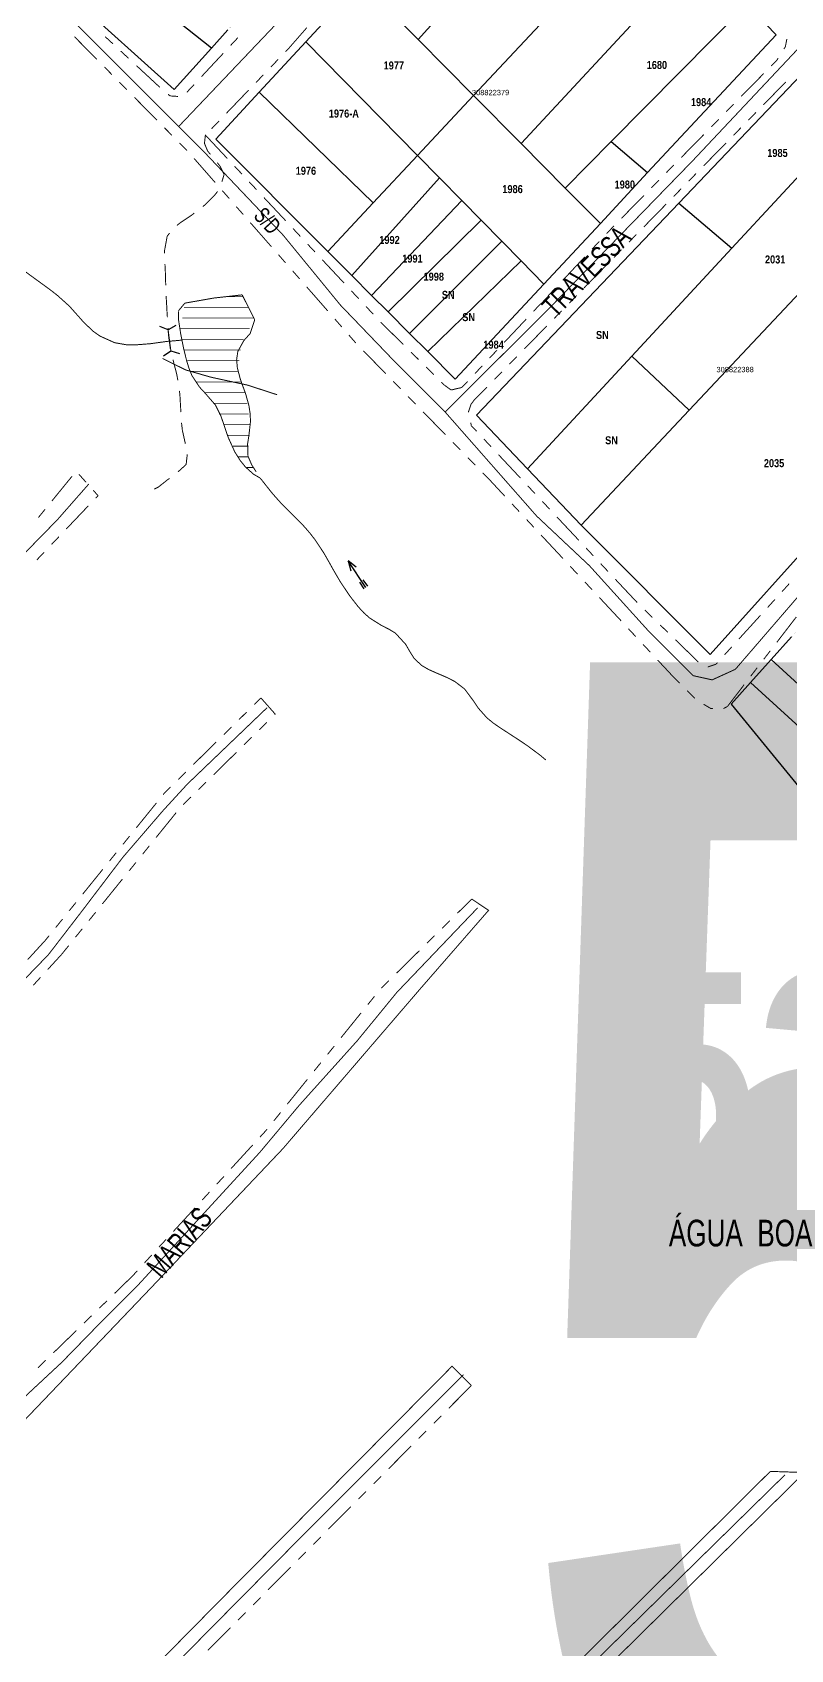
# Model space of a CAD drawing. Extents: x 204296 to 206006, y 4860262 to 4862155.
# Drawn here: x 205029.4 to 205171.4, y 4860893.6 to 4861196.7 of the extents above; entities that cross this region are included whole.
import ezdxf
from ezdxf.enums import TextEntityAlignment as Align

# ---------------------------------------------------------------- set-up
doc = ezdxf.new("R2010")
doc.units = 0
doc.header["$LTSCALE"] = 1.5
doc.header["$MEASUREMENT"] = 0
doc.linetypes.add('TRACO_15', pattern=[3, 2, -1])
doc.linetypes.add('TRACO_25', pattern=[8, 3, -1, 1, -1, 1, -1])
for name, color, linetype in [('CD-MALHA-LOTES', 40, 'CONTINUOUS'), ('CD_TXT_QUADRA', 7, 'CONTINUOUS'), ('HD-CURSO-PERENE', 170, 'CONTINUOUS'), ('HD-HACH-HIDROG', 160, 'CONTINUOUS'), ('HD-LAGOS-PERENE', 170, 'CONTINUOUS'), ('HD-TXT-PERENE', 170, 'CONTINUOUS'), ('LM-TXT-LSF', 7, 'CONTINUOUS'), ('RU-QUADRAS', 6, 'CONTINUOUS'), ('SV-CAMINHO-TRILHA', 20, 'CONTINUOUS'), ('SV-EIXO-RUA-N-PAV', 6, 'CONTINUOUS'), ('SV-ESTIVAS', 7, 'CONTINUOUS'), ('SV-RUA-NAO-PAV-S-GUIA-C-GUIA', 7, 'CONTINUOUS'), ('SV-TXT-RUA-N-PAV-S-GUIA-C-GUIA', 7, 'CONTINUOUS'), ('Th_NmrPot', 1, 'CONTINUOUS')]:
    doc.layers.add(name, color=color, linetype=linetype)
doc.styles.add('ARIAL', font='ARIAL.TTF')
doc.styles.add('MONOTXT', font='ARIAL.TTF', dxfattribs={"height": 0.2})
doc.styles.get("Standard").update_dxf_attribs({"font": 'swisscbo.ttf'})

# ---------------------------------------------------------------- blocks, each defined once
blk = doc.blocks.new('COD035', base_point=(204465.05, 4861666.86))
at = {"layer": 'HD-TXT-PERENE'}
for p, q in [((204465.05, 4861667.265731), (204466.55, 4861667.265731)), ((204465.05, 4861666.865731), (204471.05, 4861666.865731)), ((204465.05, 4861666.465731), (204466.55, 4861666.465731))]:
    blk.add_line(p, q, dxfattribs=at)
blk.add_lwpolyline([(204469.25, 4861666.265731), (204471.05, 4861666.865731), (204469.25, 4861667.465731)], dxfattribs=at)
blk = doc.blocks.new('*X3')
at = {"layer": 'HD-HACH-HIDROG', "const_width": 0.13}
for points in [[(205065.545425, 4861147.12791), (205068.866467, 4861147.127943)], [(205057.807296, 4861145.127799), (205069.875397, 4861145.12792)], [(205057.091508, 4861141.127726), (205070.099946, 4861141.127856)], [(205057.449402, 4861143.127763), (205070.884326, 4861143.127897)], [(205057.412775, 4861139.127696), (205068.991553, 4861139.127812)], [(205057.826068, 4861137.127667), (205068.393496, 4861137.127773)], [(205058.395021, 4861135.12764), (205068.148227, 4861135.127738)], [(205059.19347, 4861133.127615), (205067.931379, 4861133.127703)], [(205059.99192, 4861131.12759), (205068.596716, 4861131.127676)], [(205061.690404, 4861129.127574), (205069.262053, 4861129.12765)], [(205063.423557, 4861127.127558), (205069.680644, 4861127.127621)], [(205064.364307, 4861125.127535), (205069.899946, 4861125.12759)], [(205065.170657, 4861123.12751), (205070.119249, 4861123.127559)], [(205066.028842, 4861121.127486), (205070.06846, 4861121.127526)], [(205066.973, 4861119.127462), (205069.916642, 4861119.127491)], [(205067.917157, 4861117.127438), (205069.832661, 4861117.127458)], [(205069.551179, 4861115.127422), (205070.795004, 4861115.127434)]]:
    blk.add_lwpolyline(points, dxfattribs=at)
blk = doc.blocks.new('COD045', base_point=(203833.8, 4861169.23))
at = {"layer": 'SV-ESTIVAS'}
blk.add_lwpolyline([(203834.548538, 4861167.732924), (203833.8, 4861169.23), (203834.548538, 4861170.732924)], dxfattribs=at)

msp = doc.modelspace()

# ---------------------------------------------------------------- linework, layer by layer
at = {"layer": 'CD-MALHA-LOTES', "linetype": 'Continuous'}
for p, q in [((205145.36, 4861220.44), (205112.05, 4861184.84)), ((205062.93, 4861193.7), (205039.75, 4861212.16)), ((205120.95, 4861175.85), (205153.99, 4861211.47)), ((205033.6, 4861206.07), (205055.95, 4861185.99)), ((205090.99, 4861206.13), (205080.62, 4861194.9)), ((205090.99, 4861206.13), (205101.67, 4861195.34)), ((205101.67, 4861195.34), (205108.11, 4861202.48)), ((205163.21, 4861201.89), (205137.83, 4861176.21)), ((205168.7, 4861196.18), (205163.21, 4861201.89)), ((205062.93, 4861193.7), (205066.02, 4861197.12)), ((205080.62, 4861194.9), (205071.88, 4861185.44)), ((205080.62, 4861194.9), (205101.54, 4861173.61)), ((205112.05, 4861184.84), (205101.67, 4861195.34)), ((205144.65, 4861170.38), (205168.7, 4861196.18)), ((205055.95, 4861185.99), (205062.93, 4861193.7)), ((205174.75, 4861190.07), (205150.51, 4861164.69)), ((205071.88, 4861185.44), (205063.76, 4861176.66)), ((205071.88, 4861185.44), (205093.21, 4861164.7)), ((205101.54, 4861173.61), (205112.05, 4861184.84)), ((205112.05, 4861184.84), (205120.95, 4861175.85)), ((205160.42, 4861156.24), (205183.62, 4861181.31)), ((205063.76, 4861176.66), (205084.72, 4861155.63)), ((205093.21, 4861164.7), (205101.54, 4861173.61)), ((205105.66, 4861169.41), (205101.54, 4861173.61)), ((205120.95, 4861175.85), (205129.21, 4861167.5)), ((205129.21, 4861167.5), (205137.83, 4861176.21)), ((205137.83, 4861176.21), (205144.65, 4861170.38)), ((205105.66, 4861169.41), (205089.24, 4861151.1)), ((205109.81, 4861165.19), (205105.66, 4861169.41)), ((205135.79, 4861160.86), (205144.65, 4861170.38)), ((205084.72, 4861155.63), (205093.21, 4861164.7)), ((205109.81, 4861165.19), (205092.94, 4861147.39)), ((205113.44, 4861161.49), (205109.81, 4861165.19)), ((205150.51, 4861164.69), (205112.57, 4861124.96)), ((205129.21, 4861167.5), (205135.79, 4861160.86)), ((205150.51, 4861164.69), (205160.42, 4861156.24)), ((205113.44, 4861161.49), (205096.02, 4861144.3)), ((205117.31, 4861157.56), (205113.44, 4861161.49)), ((205125.21, 4861149.51), (205135.79, 4861160.86)), ((205084.72, 4861155.63), (205089.24, 4861151.1)), ((205117.31, 4861157.56), (205100.06, 4861140.25)), ((205120.96, 4861153.84), (205117.31, 4861157.56)), ((205141.71, 4861136.01), (205160.42, 4861156.24)), ((205120.96, 4861153.84), (205103.44, 4861136.86)), ((205125.21, 4861149.51), (205120.96, 4861153.84)), ((205089.24, 4861151.1), (205092.94, 4861147.39)), ((205108.6, 4861131.69), (205125.21, 4861149.51)), ((205092.94, 4861147.39), (205096.02, 4861144.3)), ((205152.41, 4861125.88), (205174.21, 4861149.07)), ((205096.02, 4861144.3), (205100.06, 4861140.25)), ((205100.06, 4861140.25), (205103.44, 4861136.86)), ((205103.44, 4861136.86), (205108.6, 4861131.69)), ((205122.16, 4861114.88), (205141.71, 4861136.01)), ((205152.41, 4861125.88), (205141.71, 4861136.01)), ((205132.18, 4861104.35), (205152.41, 4861125.88)), ((205156.36, 4861080.07), (205197.72, 4861126.14)), ((205112.57, 4861124.96), (205122.16, 4861114.88)), ((205122.16, 4861114.88), (205132.18, 4861104.35)), ((205132.18, 4861104.35), (205132.75, 4861103.75)), ((205132.75, 4861103.75), (205156.36, 4861080.07)), ((205171.61, 4861083.4), (205167.79, 4861079.15)), ((205167.79, 4861079.15), (205163.9, 4861074.83)), ((205167.79, 4861079.15), (205188.92, 4861059.8)), ((205163.9, 4861074.83), (205160.27, 4861070.8)), ((205163.9, 4861074.83), (205184.92, 4861055.68)), ((205160.27, 4861070.8), (205178.23, 4861048.81))]:
    msp.add_line(p, q, dxfattribs=at)
at = {"layer": 'HD-CURSO-PERENE', "const_width": 0.18, "flags": 128}
for points in [[(205057.44, 4861139), (205054.55, 4861138.75), (205053.04, 4861138.54), (205051.52, 4861138.33), (205048.5, 4861138.09), (205046.99, 4861138.13), (205044.78, 4861138.52), (205042.04, 4861139.76), (205040.8, 4861140.64), (205039.03, 4861142.31), (205038.04, 4861143.43), (205036.29, 4861145.39), (205034.06, 4861147.39), (205032.88, 4861148.31), (205031.66, 4861149.21), (205030.17, 4861150.29), (205027.75, 4861152.06)], [(205072.08, 4861113.13), (205073.46, 4861111.38), (205074.4, 4861110.2), (205076.26, 4861108.12), (205078.4, 4861106.02), (205079.47, 4861104.96), (205080.51, 4861103.84), (205081.48, 4861102.7), (205082.4, 4861101.51), (205083.98, 4861099.11), (205084.73, 4861097.81), (205085.46, 4861096.5), (205086.2, 4861095.19), (205087.16, 4861093.58), (205088.83, 4861091.09), (205090.43, 4861089.03), (205091.45, 4861087.92), (205092.57, 4861086.92), (205094.74, 4861085.56), (205096.11, 4861084.86), (205097.4, 4861084.09), (205099.34, 4861081.96), (205100.1, 4861080.63), (205100.9, 4861079.36), (205102.32, 4861078.02), (205103.62, 4861077.27), (205105.03, 4861076.64), (205107.16, 4861075.73), (205108.51, 4861075.03), (205110.34, 4861073.64), (205112.12, 4861071.25), (205112.96, 4861069.99), (205114.54, 4861068.21), (205115.7, 4861067.26), (205116.94, 4861066.4), (205118.92, 4861065.11), (205120.18, 4861064.3), (205122.01, 4861063.07), (205124.41, 4861061.29), (205125.57, 4861060.32)]]:
    msp.add_lwpolyline(points, dxfattribs=at)
at = {"layer": 'HD-LAGOS-PERENE', "const_width": 0.18, "flags": 128}
for points in [[(205057.95, 4861145.93), (205063.36, 4861146.88)], [(205063.36, 4861146.88), (205068.69, 4861147.48)], [(205068.69, 4861147.48), (205071.04, 4861142.82)], [(205072.08, 4861113.13), (205070.79, 4861113.89), (205069.26, 4861115.27), (205068.32, 4861116.44), (205067.3, 4861118.06), (205066.06, 4861120.8), (205065.2, 4861123.33), (205064.71, 4861124.76), (205063.67, 4861126.84), (205061.72, 4861129.09), (205060.69, 4861130.2), (205059.27, 4861132.37), (205058.7, 4861133.79), (205058.26, 4861135.23), (205057.75, 4861137.29), (205057.16, 4861140.24), (205056.77, 4861142.78), (205056.79, 4861144.54), (205057.95, 4861145.93)], [(205071.04, 4861142.82), (205070.18, 4861140.23), (205069, 4861138.91), (205067.87, 4861136.87), (205067.65, 4861135.36), (205067.78, 4861133.84), (205068.32, 4861131.74), (205069.34, 4861128.92), (205069.94, 4861126.78), (205070.17, 4861125.3), (205070.25, 4861123.79), (205069.94, 4861121.06), (205069.7, 4861119.54), (205069.78, 4861117.26), (205070.48, 4861115.62), (205071.31, 4861114.32)]]:
    msp.add_lwpolyline(points, dxfattribs=at)
at = {"layer": 'RU-QUADRAS', "linetype": 'Continuous', "const_width": 0.01}
for points in [[(205004.93, 4861231.82), (205022.66, 4861250.88), (205026.96, 4861255.5), (205031.67, 4861260.56), (205037.98, 4861267.35), (205043.46, 4861273.23), (205048.76, 4861278.93), (205056.92, 4861287.7), (205061.81, 4861292.95), (205067.29, 4861298.85), (205090.72, 4861275.71), (205115.22, 4861251.5), (205111.61, 4861247.52), (205106.76, 4861242.15), (205091.74, 4861225.55), (205086, 4861219.2), (205081.29, 4861214), (205070.54, 4861202.12), (205066.02, 4861197.12), (205062.93, 4861193.7), (205055.95, 4861185.99), (205033.6, 4861206.07), (205013.04, 4861224.53), (205004.93, 4861231.82)], [(205063.76, 4861176.66), (205071.88, 4861185.44), (205080.62, 4861194.9), (205090.99, 4861206.13), (205097.1, 4861212.74), (205124.37, 4861242.26), (205134.47, 4861231.76), (205145.36, 4861220.44), (205153.99, 4861211.47), (205163.21, 4861201.89), (205168.7, 4861196.18), (205144.65, 4861170.38), (205135.79, 4861160.86), (205125.21, 4861149.51), (205108.6, 4861131.69), (205103.44, 4861136.86), (205100.06, 4861140.25), (205096.02, 4861144.3), (205092.94, 4861147.39), (205089.24, 4861151.1), (205084.72, 4861155.63), (205063.76, 4861176.66)], [(205112.57, 4861124.96), (205150.51, 4861164.69), (205174.75, 4861190.07), (205183.62, 4861181.31), (205194.45, 4861170.61), (205201.12, 4861164.03), (205209.04, 4861156.2), (205217.34, 4861148.01), (205197.72, 4861126.14), (205156.36, 4861080.07), (205132.75, 4861103.75), (205132.18, 4861104.35), (205122.16, 4861114.88), (205112.57, 4861124.96)], [(205160.27, 4861070.8), (205163.9, 4861074.83), (205167.79, 4861079.15), (205171.61, 4861083.4), (205176.06, 4861088.35), (205191.08, 4861105.02), (205201.59, 4861116.71), (205222.64, 4861140.1), (205230.37, 4861132.68), (205240.68, 4861122.79), (205245.6, 4861118.07), (205255.05, 4861109), (205262.8, 4861101.56), (205267.7, 4861096.86), (205276.06, 4861088.84), (205254.26, 4861067.66), (205243.87, 4861057.56), (205211.64, 4861026.24), (205183.87, 4861054.4), (205183.77, 4861054.5), (205178.23, 4861048.81), (205160.27, 4861070.8)]]:
    msp.add_lwpolyline(points, close=True, dxfattribs=at)
at = {"layer": 'SV-CAMINHO-TRILHA', "linetype": 'TRACO_15', "const_width": 0.18, "flags": 128}
for points in [[(205061.8, 4861177.48), (205061.69, 4861176.48)], [(205061.69, 4861176.48), (205061.62, 4861175.88)], [(205061.62, 4861175.88), (205062.15, 4861174.59)], [(205062.15, 4861174.59), (205062.19, 4861174.48)], [(205062.19, 4861174.48), (205062.74, 4861173.79)], [(205064.01, 4861172.25), (205064.5, 4861171.68)], [(205064.5, 4861171.68), (205065.05, 4861170.55)], [(205065.05, 4861170.55), (205065.31, 4861170.01)], [(205065.31, 4861170.01), (205064.88, 4861168.68)], [(205062.04, 4861164.68), (205061.51, 4861164.17)], [(205063.4, 4861166.01), (205062.04, 4861164.68)], [(205063.47, 4861166.09), (205063.4, 4861166.01)], [(205064.09, 4861166.87), (205063.47, 4861166.09)], [(205059.17, 4861162.38), (205057.25, 4861161.1)], [(205059.71, 4861162.8), (205059.17, 4861162.38)], [(205061.51, 4861164.17), (205061.31, 4861164.01)], [(205054.64, 4861158.49), (205054.23, 4861156.24)], [(205055.09, 4861159.04), (205054.64, 4861158.49)], [(205057.19, 4861161.06), (205056.45, 4861160.49)], [(205057.25, 4861161.1), (205057.19, 4861161.06)], [(205054.23, 4861156.24), (205054.11, 4861155.61)], [(205054.11, 4861155.61), (205054.12, 4861155.25)], [(205054.22, 4861153.25), (205054.27, 4861152.25)], [(205054.27, 4861152.25), (205054.29, 4861151.84)], [(205054.29, 4861151.84), (205054.37, 4861149.25)], [(205054.45, 4861147.26), (205054.48, 4861146.56)], [(205054.48, 4861146.56), (205054.56, 4861145.26)], [(205054.56, 4861145.26), (205054.57, 4861145.06)], [(205054.57, 4861145.06), (205054.61, 4861144.26)], [(205054.61, 4861144.26), (205054.66, 4861143.56)], [(205054.66, 4861143.56), (205054.67, 4861143.26)], [(205054.79, 4861141.27), (205054.86, 4861140.27)], [(205054.86, 4861140.27), (205054.88, 4861139.93)], [(205054.88, 4861139.93), (205055.24, 4861137.29)], [(205055.72, 4861135.35), (205055.96, 4861134.38)], [(205055.96, 4861134.38), (205056, 4861134.24)], [(205056, 4861134.24), (205056.22, 4861133.42)], [(205056.22, 4861133.42), (205056.39, 4861132.79)], [(205056.39, 4861132.79), (205056.64, 4861131.46)], [(205056.94, 4861129.49), (205057.02, 4861128.76)], [(205057.02, 4861128.76), (205057.09, 4861127.49)], [(205057.09, 4861127.49), (205057.15, 4861126.57)], [(205057.15, 4861126.57), (205057.2, 4861125.5)], [(205057.32, 4861123.5), (205057.44, 4861122.51)], [(205057.44, 4861122.51), (205057.48, 4861122.13)], [(205057.48, 4861122.13), (205058.05, 4861119.57)], [(205058.29, 4861116.61), (205058.19, 4861115.69)], [(205058.41, 4861117.61), (205058.29, 4861116.61)], [(205055.08, 4861113.08), (205054.71, 4861112.83)], [(205058.19, 4861115.69), (205056.66, 4861114.3)], [(205052.67, 4861111.3), (205052.21, 4861111.07)], [(205053.01, 4861111.48), (205052.67, 4861111.3)], [(205053.49, 4861111.86), (205053.01, 4861111.48)], [(205054.71, 4861112.83), (205053.49, 4861111.86)]]:
    msp.add_lwpolyline(points, dxfattribs=at)
at = {"layer": 'SV-EIXO-RUA-N-PAV', "const_width": 0.18, "flags": 128}
for points in [[(205056.79, 4861179.03), (205087.46, 4861211.29), (205114.77, 4861240.19), (205122.79, 4861248.22), (205142.88, 4861271.46), (205156.73, 4861286.5), (205176.12, 4861310.05), (205200.67, 4861336.17), (205212.94, 4861349.63), (205215.81, 4861352.33), (205225.6, 4861361.5), (205243.61, 4861381.1), (205269.34, 4861410.39), (205291.9, 4861434.53), (205304.17, 4861448.39), (205307.01, 4861451.86), (205312.48, 4861458.68), (205327.92, 4861476.09), (205344.94, 4861494.89), (205384.52, 4861538.83)], [(205106.7, 4861125.54), (205125.86, 4861144.6), (205153.17, 4861172.7), (205175.36, 4861196.3), (205203.04, 4861226.33), (205213.53, 4861238.6), (205221.84, 4861250.08), (205236.49, 4861269.48), (205246.78, 4861278.98), (205255.49, 4861288.67), (205267.46, 4861300.64), (205275.28, 4861310.32), (205289.8, 4861326.84), (205302.36, 4861340.84), (205323.09, 4861363.47), (205331.88, 4861373.38), (205345.34, 4861387.69), (205354.44, 4861396.93), (205358.6, 4861400.24), (205363.54, 4861404.45), (205393.23, 4861437.7), (205417.97, 4861463.62), (205443.3, 4861490.54)], [(205271.38, 4861200.29), (205256.9, 4861184.5), (205241.02, 4861167.11), (205223.71, 4861147.99), (205217.93, 4861141.89), (205211.35, 4861134.31), (205180.87, 4861100.26), (205161.08, 4861077.31), (205156.73, 4861075.33), (205153.17, 4861076.12), (205144.86, 4861084.43), (205133.77, 4861096.7), (205123.88, 4861106), (205106.7, 4861125.54), (205096.96, 4861135.29), (205087.07, 4861145.59), (205076.38, 4861158.65), (205061.73, 4861174.08), (205056.79, 4861179.03), (205046.3, 4861189.52), (205030.86, 4861204.96)], [(204829.77, 4860893.78), (204835.46, 4860899.39), (204854.29, 4860918.37), (204870.07, 4860934.15), (204892.4, 4860956.8), (204912.08, 4860976.47), (204923.35, 4860988.56), (204936.67, 4861002.19), (204948.14, 4861014.49), (204961.16, 4861027.5), (204977.96, 4861045.53), (204995.18, 4861063.36), (205001.94, 4861071.15), (205009.11, 4861079.35), (205024.28, 4861095.33), (205034.01, 4861105.27), (205039.95, 4861112.03)], [(205073.36, 4861070.12), (205058.4, 4861055.78), (205053.89, 4861050.86), (205046.31, 4861042.05), (205038.52, 4861031.8), (205032.37, 4861023.81), (205019.87, 4861010.9), (205010.03, 4860999.83), (204997.12, 4860987.23), (204974.99, 4860966.33), (204957.26, 4860948.81), (204938.62, 4860929.95), (204904.6, 4860893.88), (204881.54, 4860869.4), (204868.46, 4860856.75)], [(205112.81, 4861032.62), (205097.64, 4861016.74), (205090.26, 4861007.72), (205079.4, 4860995.63), (205072.02, 4860986.82), (205049.28, 4860962.02), (205042.92, 4860955.67), (205034.93, 4860947.47), (205022.94, 4860936.3), (205010.65, 4860922.98), (204995.07, 4860907.61), (204980.32, 4860892.45)], [(204875.11, 4860701.58), (204882.57, 4860710.68), (204898.76, 4860727.48), (204914.13, 4860743.67), (204935.03, 4860766.01), (204948.04, 4860779.84), (204964.64, 4860797.47), (204980.22, 4860813.04), (204991.9, 4860824.93), (205010.24, 4860844.29), (205025.81, 4860860.28), (205042.62, 4860877.08), (205062.5, 4860897.27), (205081.14, 4860916.12), (205099.07, 4860934.05), (205110.14, 4860945.12)], [(205170.39, 4860926.37), (205136.99, 4860893.58), (205111.17, 4860867.96), (205077.15, 4860834.45), (205044.77, 4860800.44), (205026.22, 4860780.66), (205002.66, 4860756.68), (204984.31, 4860738.14), (204964.03, 4860717.03), (204944.35, 4860697.97), (204927.34, 4860681.17), (204916.07, 4860670.2), (204911.84, 4860665.95)]]:
    msp.add_lwpolyline(points, dxfattribs=at)
at = {"layer": 'SV-ESTIVAS', "const_width": 0.18, "flags": 128}
for points in [[(205054.82, 4861140.9), (205055.33, 4861137)], [(205053.77, 4861135.56), (205058.11, 4861133.41), (205062.88, 4861132.04), (205069.72, 4861130.56), (205075.24, 4861128.76)]]:
    msp.add_lwpolyline(points, dxfattribs=at)
at = {"layer": 'SV-RUA-NAO-PAV-S-GUIA-C-GUIA', "linetype": 'TRACO_25', "const_width": 0.18, "flags": 128}
for points in [[(205037.25, 4861195.87), (205041.47, 4861191.61)], [(205044.48, 4861194.52), (205043.01, 4861195.88)], [(205067.88, 4861195.67), (205066.51, 4861194.21)], [(205080.79, 4861197.54), (205077.5, 4861193.78)], [(205170.45, 4861193.98), (205170.73, 4861195.43)], [(205047.41, 4861191.8), (205045.94, 4861193.16)], [(205065.15, 4861192.75), (205061.05, 4861188.36)], [(205077.39, 4861193.65), (205076.82, 4861193.05)], [(205077.5, 4861193.78), (205077.39, 4861193.65)], [(205168.86, 4861191.46), (205169.1, 4861191.85)], [(205170.17, 4861193.54), (205170.45, 4861193.98)], [(205042.88, 4861190.18), (205044.28, 4861188.76)], [(205053.28, 4861186.36), (205048.88, 4861190.44)], [(205072.66, 4861188.72), (205071.28, 4861187.28)], [(205075.43, 4861191.61), (205074.05, 4861190.16)], [(205162.17, 4861184.66), (205166.38, 4861188.94)], [(205167.78, 4861190.36), (205168.48, 4861191.08)], [(205168.48, 4861191.08), (205168.86, 4861191.46)], [(205045.69, 4861187.34), (205047.09, 4861185.92)], [(205059.69, 4861186.9), (205058.32, 4861185.44)], [(205069.89, 4861185.84), (205065.74, 4861181.51)], [(205166.32, 4861183.08), (205170.52, 4861187.37)], [(205048.5, 4861184.49), (205052.72, 4861180.23)], [(205055.22, 4861184.76), (205054.79, 4861185.06)], [(205055.69, 4861184.73), (205055.22, 4861184.76)], [(205056.69, 4861184.66), (205055.69, 4861184.73)], [(205159.37, 4861181.8), (205160.77, 4861183.23)], [(205064.35, 4861180.06), (205062.97, 4861178.62)], [(205156.57, 4861178.95), (205157.97, 4861180.38)], [(205163.52, 4861180.23), (205164.92, 4861181.66)], [(205054.12, 4861178.8), (205055.53, 4861177.38)], [(205061.81, 4861177.41), (205065.91, 4861173.03)], [(205150.96, 4861173.24), (205155.16, 4861177.52)], [(205160.72, 4861177.37), (205162.12, 4861178.8)], [(205056.94, 4861175.96), (205058.34, 4861174.54)], [(205155.13, 4861171.65), (205159.33, 4861175.94)], [(205059.67, 4861173.05), (205063.63, 4861168.53)], [(205067.28, 4861171.57), (205068.65, 4861170.11)], [(205148.16, 4861170.39), (205149.56, 4861171.81)], [(205070.01, 4861168.65), (205071.38, 4861167.19)], [(205145.35, 4861167.53), (205146.76, 4861168.96)], [(205152.33, 4861168.79), (205153.73, 4861170.22)], [(205064.95, 4861167.03), (205066.27, 4861165.53)], [(205072.75, 4861165.73), (205076.85, 4861161.36)], [(205139.75, 4861161.83), (205143.95, 4861166.11)], [(205143.94, 4861160.22), (205148.13, 4861164.5)], [(205149.53, 4861165.93), (205150.93, 4861167.36)], [(205067.58, 4861164.02), (205068.9, 4861162.52)], [(205070.22, 4861161.01), (205074.17, 4861156.5)], [(205078.22, 4861159.9), (205079.58, 4861158.44)], [(205136.97, 4861158.95), (205137.65, 4861159.68)], [(205137.65, 4861159.68), (205137.88, 4861159.92)], [(205137.88, 4861159.92), (205138.35, 4861160.4)], [(205141.14, 4861157.36), (205142.54, 4861158.79)], [(205080.95, 4861156.98), (205082.32, 4861155.52)], [(205134.22, 4861156.04), (205135.6, 4861157.5)], [(205138.34, 4861154.5), (205139.74, 4861155.93)], [(205075.49, 4861155), (205076.81, 4861153.49)], [(205083.69, 4861154.06), (205087.79, 4861149.68)], [(205128.74, 4861150.21), (205132.85, 4861154.58)], [(205132.74, 4861148.78), (205136.94, 4861153.07)], [(205078.13, 4861151.99), (205079.45, 4861150.48)], [(205080.77, 4861148.98), (205084.72, 4861144.47)], [(205089.15, 4861148.22), (205090.52, 4861146.76)], [(205126, 4861147.3), (205127.37, 4861148.76)], [(205129.95, 4861145.92), (205131.35, 4861147.35)], [(205091.89, 4861145.3), (205093.26, 4861143.84)], [(205123.26, 4861144.39), (205124.63, 4861145.84)], [(205127.15, 4861143.06), (205128.55, 4861144.49)], [(205086.04, 4861142.96), (205087.36, 4861141.46)], [(205094.62, 4861142.38), (205098.89, 4861138.16)], [(205117.78, 4861138.56), (205121.89, 4861142.93)], [(205121.55, 4861137.35), (205125.75, 4861141.64)], [(205088.67, 4861139.95), (205089.99, 4861138.45)], [(205091.38, 4861137.01), (205095.58, 4861132.72)], [(205100.31, 4861136.76), (205101.74, 4861135.35)], [(205112.3, 4861132.73), (205113.67, 4861134.19)], [(205115.04, 4861135.64), (205116.41, 4861137.1)], [(205118.75, 4861134.49), (205120.15, 4861135.92)], [(205096.98, 4861131.29), (205098.38, 4861129.86)], [(205103.16, 4861133.94), (205104.58, 4861132.54)], [(205106, 4861131.13), (205106.58, 4861130.56)], [(205110.22, 4861130.52), (205110.93, 4861131.27)], [(205115.96, 4861131.63), (205117.36, 4861133.06)], [(205099.77, 4861128.43), (205101.17, 4861127)], [(205106.58, 4861130.56), (205107.54, 4861129.86)], [(205107.54, 4861129.86), (205107.84, 4861129.65)], [(205107.84, 4861129.65), (205109.43, 4861130.03)], [(205109.43, 4861130.03), (205109.79, 4861130.11)], [(205109.79, 4861130.11), (205110.22, 4861130.52)], [(205112.1, 4861127.7), (205114.56, 4861130.2)], [(205102.57, 4861125.57), (205106.76, 4861121.28)], [(205111.06, 4861125.51), (205111.37, 4861126.42)], [(205111.07, 4861125.47), (205111.06, 4861125.51)], [(205111.37, 4861126.42), (205111.55, 4861126.96)], [(205111.55, 4861126.96), (205111.81, 4861127.3)], [(205111.81, 4861127.3), (205112.1, 4861127.7)], [(205111.62, 4861122.96), (205111.5, 4861123.52)], [(205111.91, 4861122.65), (205111.62, 4861122.96)], [(205112.6, 4861121.92), (205111.91, 4861122.65)], [(205108.16, 4861119.85), (205109.56, 4861118.42)], [(205115.33, 4861119), (205113.97, 4861120.46)], [(205110.96, 4861116.99), (205112.36, 4861115.56)], [(205120.81, 4861113.16), (205116.7, 4861117.54)], [(205033.03, 4861108.84), (205036.82, 4861113.49)], [(205038.11, 4861113.85), (205039.44, 4861112.36)], [(205113.76, 4861114.13), (205114.46, 4861113.42)], [(205114.46, 4861113.42), (205114.87, 4861113)], [(205114.87, 4861113), (205115.15, 4861112.7)], [(205040.77, 4861110.87), (205041.44, 4861110.13)], [(205041.44, 4861110.13), (205041.68, 4861109.85)], [(205115.15, 4861112.7), (205115.81, 4861111.99)], [(205115.81, 4861111.99), (205117.87, 4861109.77)], [(205123.54, 4861110.24), (205122.17, 4861111.7)], [(205030.5, 4861105.74), (205031.76, 4861107.29)], [(205039.86, 4861107.94), (205035.73, 4861103.6)], [(205041.68, 4861109.85), (205041.24, 4861109.39)], [(205119.24, 4861108.31), (205120.6, 4861106.85)], [(205126.28, 4861107.33), (205124.91, 4861108.78)], [(205121.97, 4861105.38), (205123.33, 4861103.92)], [(205131.75, 4861101.49), (205127.64, 4861105.87)], [(205034.35, 4861102.15), (205032.97, 4861100.7)], [(205124.69, 4861102.46), (205128.79, 4861098.07)], [(205031.59, 4861099.25), (205030.21, 4861097.8)], [(205134.48, 4861098.57), (205133.12, 4861100.03)], [(205130.15, 4861096.61), (205131.51, 4861095.14)], [(205137.22, 4861095.65), (205135.85, 4861097.11)], [(205132.88, 4861093.68), (205134.24, 4861092.22)], [(205142.69, 4861089.82), (205138.59, 4861094.19)], [(205171.17, 4861093.35), (205169.83, 4861091.87)], [(205135.61, 4861090.76), (205139.7, 4861086.37)], [(205168.48, 4861090.39), (205167.14, 4861088.91)], [(205145.55, 4861087.02), (205144.12, 4861088.42)], [(205148.42, 4861084.24), (205146.99, 4861085.63)], [(205165.79, 4861087.43), (205161.75, 4861082.99)], [(205168.84, 4861082.36), (205172.5, 4861087.12)], [(205141.06, 4861084.9), (205142.42, 4861083.44)], [(205154.16, 4861078.66), (205149.86, 4861082.84)], [(205143.79, 4861081.98), (205145.15, 4861080.52)], [(205160.4, 4861081.51), (205159.06, 4861080.03)], [(205166.4, 4861079.19), (205167.62, 4861080.78)], [(205146.52, 4861079.05), (205149.24, 4861076.13)], [(205155.95, 4861077.77), (205155.92, 4861077.78)], [(205156.87, 4861078.07), (205155.95, 4861077.77)], [(205157.44, 4861078.26), (205156.87, 4861078.07)], [(205157.71, 4861078.56), (205157.44, 4861078.26)], [(205163.96, 4861076.02), (205165.18, 4861077.61)], [(205149.24, 4861076.13), (205149.58, 4861075.77)], [(205149.58, 4861075.77), (205150.65, 4861074.71)], [(205159.6, 4861070.35), (205162.74, 4861074.44)], [(205070.95, 4861070.7), (205071.66, 4861071.4)], [(205071.66, 4861071.4), (205072.2, 4861071.94)], [(205072.2, 4861071.94), (205074.34, 4861069.52)], [(205152.07, 4861073.3), (205153.49, 4861071.89)], [(205155.13, 4861070.76), (205155.99, 4861070.25)], [(205068.1, 4861067.89), (205069.52, 4861069.29)], [(205074.34, 4861069.52), (205074.88, 4861068.91)], [(205074.88, 4861068.91), (205074.75, 4861068.78)], [(205155.99, 4861070.25), (205156.48, 4861069.97)], [(205156.48, 4861069.97), (205156.91, 4861069.93)], [(205158.86, 4861069.95), (205159.6, 4861070.35)], [(205065.25, 4861065.08), (205066.67, 4861066.49)], [(205070.47, 4861064.57), (205069.04, 4861063.16)], [(205073.32, 4861067.37), (205071.9, 4861065.97)], [(205059.55, 4861059.47), (205063.82, 4861063.68)], [(205067.62, 4861061.76), (205063.34, 4861057.55)], [(205056.7, 4861056.66), (205058.12, 4861058.06)], [(205061.92, 4861056.15), (205060.49, 4861054.75)], [(205053.88, 4861053.82), (205054.14, 4861054.14)], [(205054.14, 4861054.14), (205055.27, 4861055.26)], [(205059.07, 4861053.35), (205057.64, 4861051.94)], [(205048.85, 4861047.6), (205052.63, 4861052.27)], [(205056.32, 4861050.44), (205052.55, 4861045.78)], [(205046.34, 4861044.49), (205047.6, 4861046.04)], [(205051.29, 4861044.22), (205050.04, 4861042.66)], [(205043.83, 4861041.38), (205045.08, 4861042.93)], [(205048.78, 4861041.11), (205047.52, 4861039.55)], [(205038.8, 4861035.16), (205042.57, 4861039.82)], [(205046.26, 4861038), (205042.49, 4861033.33)], [(205111.7, 4861034.25), (205114.85, 4861032.14), (205101.87, 4861017.23), (205076.3, 4860987.46), (205051.17, 4860960.94), (205023.45, 4860931.92), (204993.17, 4860901.6), (204963.4, 4860870.68), (204943.52, 4860850.56), (204912.9, 4860820.09), (204888.62, 4860795.28), (204861.89, 4860769.26), (204846.26, 4860752.4), (204839.67, 4860744.19), (204853.34, 4860729.57), (204876.84, 4860706.98), (204896.89, 4860728.49), (204961.57, 4860797.57), (205016.45, 4860854.05), (205065.64, 4860903.94), (205108.02, 4860946.72), (205111.63, 4860943.09)], [(205111.14, 4861033.7), (205111.7, 4861034.25)], [(205036.28, 4861032.05), (205037.54, 4861033.6)], [(205041.24, 4861031.78), (205039.98, 4861030.22)], [(205109.01, 4861031.6), (205111.14, 4861033.7)], [(205033.77, 4861028.93), (205035.03, 4861030.49)], [(205038.72, 4861028.67), (205037.46, 4861027.11)], [(205106.15, 4861028.79), (205107.58, 4861030.19)], [(205028.51, 4861022.91), (205031.21, 4861025.86)], [(205031.21, 4861025.86), (205031.79, 4861026.49)], [(205031.79, 4861026.49), (205032.51, 4861027.38)], [(205036.21, 4861025.55), (205034.95, 4861024)], [(205103.3, 4861025.98), (205104.73, 4861027.39)], [(205034.84, 4861023.86), (205032.25, 4861021.04)], [(205034.95, 4861024), (205034.84, 4861023.86)], [(205097.6, 4861020.37), (205101.88, 4861024.58)], [(205030.9, 4861019.57), (205029.55, 4861018.1)], [(205094.75, 4861017.57), (205096.17, 4861018.97)], [(205092.22, 4861014.47), (205093.48, 4861016.03)], [(205087.19, 4861008.25), (205090.96, 4861012.92)], [(205084.68, 4861005.14), (205085.93, 4861006.69)], [(205082.16, 4861002.03), (205083.42, 4861003.58)], [(205077.13, 4860995.81), (205080.9, 4861000.47)], [(205074.62, 4860992.69), (205075.88, 4860994.25)], [(205072.03, 4860989.65), (205072.7, 4860990.39)], [(205072.7, 4860990.39), (205073.14, 4860990.86)], [(205073.14, 4860990.86), (205073.36, 4860991.14)], [(205066.62, 4860983.76), (205070.67, 4860988.18)], [(205063.91, 4860980.81), (205065.27, 4860982.28)], [(205061.21, 4860977.86), (205062.56, 4860979.34)], [(205055.8, 4860971.97), (205059.86, 4860976.39)], [(205053.09, 4860969.02), (205054.45, 4860970.49)], [(205050.39, 4860966.07), (205051.74, 4860967.55)], [(205048.12, 4860963.59), (205049.04, 4860964.6)], [(205044.79, 4860960.36), (205047.66, 4860963.15)], [(205047.66, 4860963.15), (205048.12, 4860963.59)], [(205041.92, 4860957.58), (205043.36, 4860958.97)], [(205039.06, 4860954.79), (205040.49, 4860956.18)], [(205033.32, 4860949.21), (205037.62, 4860953.39)], [(205030.45, 4860946.42), (205031.88, 4860947.82)], [(205111.63, 4860943.09), (205107.4, 4860938.84)], [(205105.99, 4860937.42), (205104.58, 4860936)], [(205103.17, 4860934.58), (205101.76, 4860933.16)], [(205100.35, 4860931.75), (205096.12, 4860927.49)], [(205075.56, 4860835.92), (205131.73, 4860891.33), (205167.63, 4860927)], [(205079.72, 4860833.18), (205129.88, 4860883.21), (205174.04, 4860926.79), (205167.63, 4860927)], [(205094.71, 4860926.07), (205093.3, 4860924.66)], [(205091.89, 4860923.24), (205090.47, 4860921.82)], [(205089.06, 4860920.4), (205084.83, 4860916.15)], [(205083.42, 4860914.73), (205082.01, 4860913.31)], [(205080.6, 4860911.89), (205079.19, 4860910.48)], [(205077.78, 4860909.06), (205073.55, 4860904.8)], [(205072.14, 4860903.38), (205070.73, 4860901.97)], [(205069.32, 4860900.55), (205067.91, 4860899.13)], [(205066.5, 4860897.71), (205062.27, 4860893.46)]]:
    msp.add_lwpolyline(points, dxfattribs=at)

# ---------------------------------------------------------------- block references
at = {"layer": 'HD-LAGOS-PERENE'}
msp.add_blockref('*X3', (0, 0), dxfattribs=at)
at = {"layer": 'HD-TXT-PERENE', "rotation": 124}
msp.add_blockref('COD035', (205091.88, 4861092.64), dxfattribs=at)
at = {"layer": 'SV-ESTIVAS'}
for p, rotation in [((205054.82, 4861140.9, 6.58), 94), ((205055.33, 4861137, 6.58), 279)]:
    msp.add_blockref('COD045', p, dxfattribs=dict(at, rotation=rotation))

# ---------------------------------------------------------------- texts
at = {"layer": 'CD_TXT_QUADRA', "linetype": 'Continuous', "style": 'MONOTXT'}
for s, p in [('308822379', (205111.73, 4861184.89)), ('308822388', (205157.54, 4861132.98))]:
    msp.add_text(s, height=1, rotation=0.1, dxfattribs=at).set_placement(p)
at = {"layer": 'LM-TXT-LSF', "width": 0.7}
msp.add_text('53', height=225, dxfattribs=at).set_placement((205120.44, 4860853.62))
at = {"layer": 'LM-TXT-LSF'}
msp.add_text('53', height=40, dxfattribs=at).set_placement((205139.74, 4860980.53))
at = {"layer": 'LM-TXT-LSF', "style": 'ARIAL', "width": 0.7}
msp.add_text('ÁGUA  BOA', height=5, dxfattribs=at).set_placement((205148.62, 4860969.16))
at = {"layer": 'SV-TXT-RUA-N-PAV-S-GUIA-C-GUIA', "style": 'ARIAL', "width": 0.7}
for s, height, rotation, p in [('S/D', 3, 313, (205070.66, 4861162.14)), ('TRAVESSA', 4, 46, (205127.36, 4861142.97)), ('MARIAS', 4, 49, (205053.51, 4860962.96))]:
    msp.add_text(s, height=height, rotation=rotation, dxfattribs=at).set_placement(p)
at = {"layer": 'Th_NmrPot', "color": 1}
for s, p in [('1977', (205095.19, 4861190.47)), ('1680', (205144.47, 4861190.56)), ('1984', (205152.76, 4861183.6)), ('1976-A', (205084.92, 4861181.46)), ('1985', (205167.06, 4861174.07)), ('1976', (205078.72, 4861170.73)), ('1986', (205117.43, 4861167.3)), ('1980', (205138.46, 4861168.16)), ('1992', (205094.38, 4861157.77)), ('1991', (205098.68, 4861154.27)), ('2031', (205166.63, 4861154.12)), ('1998', (205102.67, 4861150.89)), ('SN', (205106.1, 4861147.48)), ('SN', (205109.92, 4861143.31)), ('SN', (205134.97, 4861139.96)), ('1984', (205113.87, 4861138.14)), ('SN', (205136.69, 4861120.23)), ('2035', (205166.42, 4861115.94))]:
    msp.add_text(s, height=1.5, dxfattribs=at).set_placement(p, align=Align.MIDDLE_LEFT)

doc.saveas('drawing.dxf')
